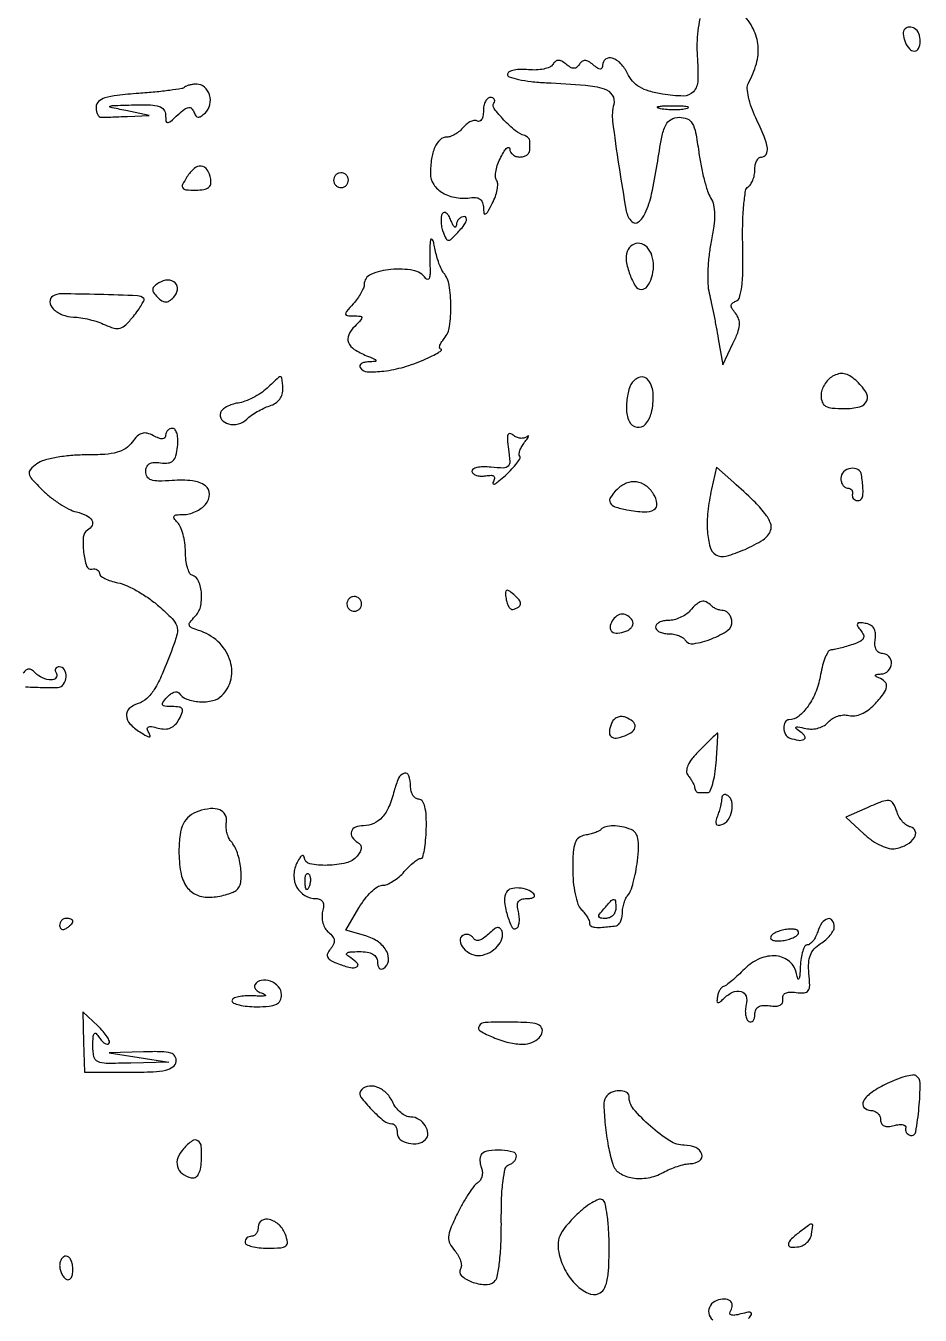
# Model space of a CAD drawing. Extents: x 0 to 5034, y 0 to 2560.
# Drawn here: x 3751.9 to 3887, y 1158.1 to 1352.8 of the extents above; entities that cross this region are included whole.
import ezdxf

# ---------------------------------------------------------------- set-up
doc = ezdxf.new("R2010")
doc.units = 0

msp = doc.modelspace()

# ---------------------------------------------------------------- linework, layer by layer
for points in [[(3853.68926, 1353.896287, 0.021667), (3853.39731, 1352.062872, 0.021219), (3853.254462, 1350.086523, 0.027172), (3853.299345, 1348.263003, -0.026199), (3853.398224, 1344.540173, -0.179762), (3852.727387, 1342.868167, -0.214726), (3851.20655, 1342.20628, -0.038727), (3848.057123, 1342.490349, -0.02836), (3846.024351, 1342.953618, -0.062834), (3844.566446, 1343.580832, -0.079116), (3843.524508, 1344.44023, -0.074055), (3842.772869, 1345.599152, 0.081992), (3841.77676, 1347.08319, 0.122947), (3840.470556, 1347.922946, 0.240269), (3839.464567, 1347.77615, 0.243206), (3839, 1346.877555, -0.097798), (3838.913039, 1346.437216, -0.313517), (3838.674921, 1346.283505, -0.141986), (3838.262907, 1346.418438, -0.023542), (3837.589028, 1346.926114, 0.040308), (3836.893837, 1347.414226, 0.124697), (3836.347273, 1347.573447, 0.170936), (3835.895552, 1347.432105, 0.09412), (3835.5, 1347, -0.084648), (3835.108716, 1346.556088, -0.171511), (3834.675222, 1346.402883, -0.131763), (3834.158243, 1346.541528, -0.042198), (3833.5, 1347, 0.042777), (3832.840703, 1347.458074, 0.133251), (3832.322229, 1347.594212, 0.171265), (3831.88596, 1347.436246, 0.082835), (3831.48986, 1346.983594, -0.153808), (3831.018595, 1346.576888, -0.048462), (3830.121779, 1346.289689, -0.043186), (3828.998828, 1346.146582, -0.036253), (3827.798963, 1346.185036, 0.031697), (3826.637996, 1346.232822, 0.047998), (3825.634791, 1346.113729, 0.060449), (3824.913179, 1345.862656, 0.246878), (3824.64813, 1345.5, 0.365841), (3824.899441, 1345.094096, 0.025067), (3826.306013, 1344.71258, 0.026429), (3828.210189, 1344.401578, 0.015759), (3830.5, 1344.223677, -0.008347), (3836.405246, 1343.852847, -0.058331), (3839.234129, 1343.291358, -0.172453), (3840.463842, 1342.348709, -0.210794), (3840.692224, 1340.931065, 0.094985), (3840.524387, 1338.406194, 0.007427), (3841.456499, 1331.688814, 0.005494), (3842.588268, 1324.838022, 0.153869), (3843.413442, 1323.253224, 0.382106), (3844.432835, 1323.196666, 0.119904), (3845.450214, 1324.514111, 0.049932), (3846.413998, 1327.430909, 0.016447), (3847.252322, 1331.874715, -0.007666), (3847.958113, 1336.013706, -0.063366), (3848.540532, 1337.826961, -0.159591), (3849.344491, 1338.683286, -0.125761), (3850.583769, 1339, -0.098924), (3851.785853, 1338.75982, -0.167), (3852.546831, 1338.085145, -0.082064), (3853.05399, 1336.69893, -0.012574), (3853.528896, 1333.789904, 0.014323), (3853.882957, 1331.6678, 0.014948), (3854.353806, 1329.599742, 0.014772), (3854.865711, 1327.841387, 0.061429), (3855.330851, 1326.841831, -0.08803), (3855.763573, 1325.766681, -0.04859), (3855.919432, 1324.354567, -0.036686), (3855.80969, 1322.543233, -0.017052), (3855.415785, 1320.21998, 0.022022), (3855.083734, 1318.136117, 0.018689), (3854.913142, 1315.913565, 0.019099), (3854.911026, 1313.875737, 0.049141), (3855.10955, 1312.418052, -0.006136), (3855.423762, 1311.021386, -0.002846), (3855.799234, 1309.200248, -0.002818), (3856.172002, 1307.282633, -0.003922), (3856.482556, 1305.561514), (3857.161347, 1301.623028), (3858.70467, 1304.809643, 0.022206), (3859.412395, 1306.45317, 0.070153), (3859.675926, 1307.619958, 0.103292), (3859.560386, 1308.548485, 0.091018), (3859.082259, 1309.400883, -0.030464), (3858.556952, 1310.118617, -0.152423), (3858.426357, 1310.593472, -0.231812), (3858.612146, 1310.942034, -0.076086), (3859.144194, 1311.214731, 0.249446), (3859.705431, 1311.805071, 0.03761), (3860.034173, 1313.460505, 0.027252), (3860.202565, 1315.994414, 0.008848), (3860.18068, 1319.749714, -0.011251), (3860.177395, 1322.963002, -0.017832), (3860.334584, 1325.71096, -0.013641), (3860.598022, 1327.894238, -0.220959), (3860.994748, 1328.496754, 0.110983), (3861.380301, 1328.874095, 0.050348), (3861.704707, 1329.505697, 0.046422), (3861.925529, 1330.270464, 0.047115), (3862, 1331.059017, -0.049547), (3862.073784, 1331.801778, -0.069539), (3862.29375, 1332.429836, -0.089706), (3862.618213, 1332.852535, -0.186414), (3863, 1333, 0.262722), (3863.712743, 1333.402272, 0.173216), (3863.904523, 1334.347838, 0.063075), (3863.424271, 1336.090536, 0.013798), (3862.146116, 1338.933709, -0.027236), (3861.49081, 1340.502798, -0.032522), (3861.053926, 1342.04451, -0.034358), (3860.865172, 1343.360808, -0.143508), (3861.031349, 1344.135403, 0.055127), (3862.234952, 1347.094935, 0.090753), (3862.490767, 1349.776634, 0.094907), (3861.780976, 1352.290838, 0.065298), (3860.117247, 1354.75, 0.021844)], [(3751.851737, 1252.972231, 0.003786), (3753.34014, 1252.91579, 0.004055), (3754.79551, 1252.883445, 0.003848), (3756.046246, 1252.875422, 0.019022), (3756.75, 1252.903108, 0.225765), (3757.592591, 1253.38716, 0.136762), (3757.976475, 1254.495492, 0.152208), (3757.714648, 1255.563073, 0.262864), (3756.940983, 1256, 0.108972), (3756.586039, 1255.921712, 0.182303), (3756.3746, 1255.70625, 0.161196), (3756.343488, 1255.3821, 0.082592), (3756.5, 1255, -0.327977), (3756.446935, 1254.340338, -0.224673), (3755.731266, 1254.025301, -0.097793), (3754.432705, 1254.31882, -0.092294), (3753.312868, 1255.087132, 0.050938), (3752.766682, 1255.532083, 0.15572), (3752.311994, 1255.659325, 0.177237), (3751.905496, 1255.493692, 0.069981), (3751.5137, 1255.022168, -0.154061)], [(3861.065827, 1157.579316, 0.039492), (3861.49413, 1158.187216, 0.415282), (3861.42543, 1158.453617, 0.18479), (3861.015551, 1158.522176, 0.014014), (3859.900779, 1158.263802, -0.024167), (3858.956225, 1158.064991, -0.120204), (3858.419719, 1158.108074, -0.324529), (3858.240735, 1158.356783, -0.138312), (3858.35994, 1158.773378, 0.142449), (3858.593234, 1159.614433, 0.238827), (3858.261253, 1160.250114, 0.166416), (3857.406055, 1160.506089, 0.076507), (3856.25, 1160.281721, 0.162583), (3855.283242, 1159.520891, 0.189145), (3855.04327, 1158.38286, 0.19056), (3855.641123, 1157.391472, 0.16434)]]:
    msp.add_lwpolyline(points, format="xyb")
for points in [[(3884.708381, 1352.375048, 0.218914), (3884.41633, 1351.585694, 0.079214), (3884.701133, 1350.394883, 0.079209), (3885.34213, 1349.351599, 0.218838), (3886.106989, 1349, 0.288442), (3886.733635, 1349.394307, 0.10994), (3886.977688, 1350.443632, 0.091719), (3886.766543, 1351.649023, 0.166742), (3886.13948, 1352.413797, 0.073142), (3885.767811, 1352.574254, 0.072274), (3885.36413, 1352.621794, 0.077846), (3884.991182, 1352.552986, 0.112362)], [(3775.860768, 1343.527434, -0.159483), (3775.459388, 1343.324003, -0.005105), (3773.634063, 1343.061962, -0.009395), (3771.447665, 1342.812544, -0.006331), (3768.944101, 1342.60645, 0.010382), (3765.684197, 1342.311486, 0.048491), (3763.841268, 1341.922711, 0.104561), (3762.856655, 1341.367843, 0.215562), (3762.5, 1340.579016, 0.045536), (3762.555159, 1339.974618, 0.065446), (3762.720313, 1339.463836, 0.085455), (3762.963447, 1339.118857, 0.199165), (3763.25, 1339, 0.007353), (3763.71121, 1339.006783, 0.000872), (3764.734375, 1339.03867, 0.001042), (3765.950646, 1339.081235, 0.000854), (3767.25, 1339.131641), (3770.5, 1339.263282), (3767, 1340, -0.002196), (3764.632283, 1340.509251, -0.654524), (3764.603269, 1340.655801, -0.144942), (3764.951291, 1340.770851, -0.000922), (3768.25, 1340.868359, -0.013506), (3770.719379, 1340.870081, -0.071127), (3772.052357, 1340.643561, -0.158799), (3772.737915, 1340.148618, -0.158948), (3773, 1339.345012, 0.030041), (3773.055521, 1338.421778, 0.388695), (3773.295685, 1338.215676, 0.169229), (3773.725839, 1338.381284, 0.008194), (3774.89629, 1339.406143, -0.021607), (3775.874449, 1340.217337, -0.120644), (3776.494735, 1340.486213, -0.245348), (3776.934268, 1340.344305, -0.107217), (3777.27129, 1339.811131, 0.060354), (3777.569396, 1339.225191, 0.230407), (3777.913954, 1339.024838, 0.17494), (3778.356188, 1339.148467, 0.033939), (3779.007783, 1339.682783, 0.150874), (3779.696744, 1340.895537, 0.128625), (3779.639616, 1342.370855, 0.138772), (3778.882666, 1343.550939, 0.183179), (3777.698051, 1344, 0.031239), (3777.140939, 1343.965159, 0.03172), (3776.595403, 1343.861184, 0.033436), (3776.135272, 1343.709416, 0.100322)], [(3821, 1339.940983, -0.041934), (3820.936896, 1339.189877, -0.091009), (3820.739534, 1338.647779, -0.168604), (3820.448332, 1338.399472, -0.235612), (3820.113307, 1338.429973, 0.165938), (3819.682148, 1338.528516, 0.078442), (3819.124078, 1338.379611, 0.064546), (3818.529284, 1338.018024, 0.050777), (3817.990862, 1337.48899, -0.045052), (3817.424131, 1336.919269, -0.040502), (3816.744884, 1336.437391, -0.04281), (3816.060162, 1336.106212, -0.091487), (3815.484544, 1336, 0.191226), (3814.481126, 1335.601675, 0.098239), (3813.683652, 1334.482648, 0.068651), (3813.16763, 1332.729331, 0.037303), (3813, 1330.4856, 0.148231), (3813.494909, 1328.852898, 0.114964), (3814.856674, 1327.576028, 0.095323), (3816.887093, 1326.870923, 0.072272), (3819.25, 1326.871215, -0.082225), (3819.98873, 1326.856687, -0.135731), (3820.546129, 1326.584982, -0.133115), (3820.891667, 1326.060731, -0.077642), (3821.014742, 1325.312858, 0.036782), (3821.080538, 1324.508947, 0.511213), (3821.301343, 1324.396662, 0.14447), (3821.650782, 1324.729896, 0.008911), (3822.351841, 1326, 0.034814), (3822.808235, 1327.030466, 0.041078), (3823.08771, 1328.059375, 0.04557), (3823.169422, 1328.944685, 0.149641), (3823, 1329.5, -0.149641), (3822.830578, 1330.055315, -0.04557), (3822.91229, 1330.940625, -0.041078), (3823.191765, 1331.969534, -0.034814), (3823.648159, 1333, -0.019278), (3824.159431, 1333.882519, -0.063941), (3824.586404, 1334.398438, -0.280644), (3824.841521, 1334.451357, -0.313814), (3824.985258, 1334.25, 0.118774), (3825.10611, 1333.773193, 0.099373), (3825.436295, 1333.367188, 0.09116), (3825.925974, 1333.094491, 0.081756), (3826.5, 1333, 0.064853), (3827.073457, 1333.074694, 0.082425), (3827.559375, 1333.29375, 0.098894), (3827.884432, 1333.618646, 0.148195), (3828, 1334), (3828, 1334.853125), (3828, 1335.5, 0.131372), (3827.944424, 1335.70787, 0.070253), (3827.779687, 1335.918921, 0.062178), (3827.536801, 1336.101106, 0.057349), (3827.25, 1336.223986, -0.098538), (3825.831661, 1336.974433, -0.032623), (3824.097704, 1338.584355, -0.026831), (3822.633675, 1340.309859, -0.310303), (3822.593125, 1341.150679, 0.102458), (3822.71106, 1341.474396, 0.178496), (3822.652756, 1341.750512, 0.166476), (3822.423617, 1341.935617, 0.087615), (3822.059017, 1342, 0.186677), (3821.654693, 1341.843594, 0.089624), (3821.311086, 1341.395164, 0.069454), (3821.078133, 1340.728916, 0.04946)], [(3851.761659, 1340.31292, -0.041951), (3850.934218, 1340.169017, -0.020826), (3849.869594, 1340.119272, -0.020511), (3848.754739, 1340.159391, -0.028254), (3847.761659, 1340.292739, -0.082665), (3847.319562, 1340.45659, -0.67161), (3847.339362, 1340.605813, -0.053901), (3848.071102, 1340.715166, -0.008901), (3849.5, 1340.747817, -0.009782), (3850.938425, 1340.726931, -0.038992), (3851.814362, 1340.62839, -0.417468), (3851.916221, 1340.476221, -0.285845)], [(3776.233702, 1330.002608, 0.022716), (3775.57083, 1328.825362, 0.269784), (3775.600829, 1328.322813, 0.232592), (3776.065204, 1328.052538, 0.017511), (3777.56485, 1328, 0.035748), (3778.767788, 1328.086114, 0.123867), (3779.484251, 1328.380123, 0.184031), (3779.817419, 1328.898859, 0.099955), (3779.823324, 1329.667134, 0.091177), (3779.277811, 1331.059473, 0.234762), (3778.384006, 1331.612844, 0.206107), (3777.305627, 1331.26344, 0.073304)], [(3798.552786, 1330.08541, 0.099038), (3798.401684, 1329.679226, 0.097945), (3798.417584, 1329.244476, 0.097945), (3798.597789, 1328.848514, 0.099038), (3798.91459, 1328.552786, 0.099038), (3799.320774, 1328.401684, 0.097945), (3799.755524, 1328.417584, 0.097945), (3800.151486, 1328.597789, 0.099038), (3800.447214, 1328.91459, 0.099038), (3800.598316, 1329.320774, 0.097945), (3800.582416, 1329.755524, 0.097945), (3800.402211, 1330.151486, 0.099038), (3800.08541, 1330.447214, 0.099038), (3799.679226, 1330.598316, 0.097945), (3799.244476, 1330.582416, 0.097945), (3798.848514, 1330.402211, 0.099038)], [(3814.797634, 1324.433624, 0.102569), (3814.63353, 1323.947958, 0.040694), (3814.605175, 1323.241025, 0.038095), (3814.698676, 1322.448306, 0.038914), (3814.911103, 1321.68476, 0.030082), (3815.360348, 1320.649103, 0.3093), (3815.748429, 1320.43637, 0.175507), (3816.255821, 1320.678954, 0.010446), (3817.440958, 1321.93476, 0.028567), (3818.086448, 1322.735523, 0.072239), (3818.429119, 1323.39842, 0.174776), (3818.42364, 1323.813917, 0.312504), (3818.154988, 1324, 0.105732), (3817.70883, 1323.904587, 0.09378), (3817.318631, 1323.632812, 0.090457), (3817.044174, 1323.22729, 0.089839), (3816.929715, 1322.75, -0.134071), (3816.833034, 1322.460894, -0.444175), (3816.657645, 1322.435189, -0.105524), (3816.400156, 1322.760162, -0.021638), (3816.102217, 1323.433624, 0.039648), (3815.772946, 1324.110938, 0.09656), (3815.406646, 1324.524993, 0.198883), (3815.070709, 1324.614847, 0.231306)], [(3813.030219, 1320.5, 0.044565), (3812.94518, 1319.931564, 0.009052), (3812.903039, 1318.9125, 0.009477), (3812.897951, 1317.721878, 0.008755), (3812.937297, 1316.5, -0.020034), (3812.948221, 1315.36639, -0.076164), (3812.820124, 1314.672143, -0.313632), (3812.582217, 1314.499237, -0.25171), (3812.293259, 1314.64694, 0.199369), (3810.386575, 1315.87481, 0.068497), (3807.040496, 1316.014673, 0.074228), (3804.003613, 1315.261217, 0.303708), (3803, 1313.761353, -0.099289), (3802.8903, 1313.214368, -0.029491), (3802.513847, 1312.444551, -0.028317), (3801.978418, 1311.60995, -0.027142), (3801.345012, 1310.828741, 0.008102), (3800.33816, 1309.679284, 0.187708), (3800.198807, 1309.275161, 0.375738), (3800.414585, 1309.047165, 0.023526), (3801.416441, 1309, -0.020501), (3802.408386, 1308.95931, -0.364128), (3802.619797, 1308.75, -0.213058), (3802.497574, 1308.390661, -0.009425), (3801.562237, 1307.41938, 0.087288), (3800.658916, 1306.130399, 0.208302), (3800.628695, 1304.98593, 0.156215), (3801.490237, 1303.951065, 0.045811), (3803.352327, 1302.993309, -0.005618), (3804.562235, 1302.489259, -0.206768), (3804.763465, 1302.276278, -0.494322), (3804.664306, 1302.121216, -0.01216), (3803.690983, 1302.063386, 0.04479), (3803.032987, 1301.98101, 0.094151), (3802.560654, 1301.780301, 0.165992), (3802.347264, 1301.500909, 0.222791), (3802.383375, 1301.188702, 0.249691), (3803.458412, 1300.561925, 0.040238), (3805.964229, 1300.66713, 0.038921), (3808.987293, 1301.280546, 0.034746), (3812, 1302.371607, 0.009501), (3813.28536, 1302.970345, 0.022264), (3814.215594, 1303.47787, 0.047666), (3814.677664, 1303.821348, 0.670377), (3814.627555, 1303.960858, -0.304742), (3814.41609, 1304.117136, -0.1556), (3814.40435, 1304.461988, -0.072847), (3814.640209, 1304.989955, -0.0318), (3815.092842, 1305.611868, 0.138205), (3815.891814, 1307.410378, 0.038147), (3816.101324, 1310.526765, 0.038366), (3815.832516, 1313.651165, 0.130445), (3815.002564, 1315.5, -0.062785), (3814.659248, 1316.05254, -0.020586), (3814.294828, 1316.940625, -0.020143), (3813.967571, 1317.969532, -0.021463), (3813.732, 1319, 0.014987), (3813.538695, 1319.899004, 0.048997), (3813.336252, 1320.471875, 0.253891), (3813.16967, 1320.594849, 0.385526)], [(3842.73839, 1318.75, 0.131423), (3842.588532, 1317.288919, 0.048653), (3843.117417, 1315.271337, 0.047819), (3843.970505, 1313.501538, 0.262295), (3844.860787, 1313, 0.237589), (3845.754675, 1313.450166, 0.084447), (3846.420554, 1314.763488, 0.071082), (3846.696901, 1316.488758, 0.081236), (3846.455287, 1318.140877, 0.115684), (3845.729221, 1319.358546, 0.161467), (3844.614343, 1319.94266, 0.189169), (3843.500852, 1319.703599, 0.156723)], [(3772, 1314, 0.044456), (3771.302215, 1313.477831, 0.184043), (3771.065372, 1313.01786, 0.182588), (3771.193742, 1312.5145, 0.043652), (3771.758359, 1311.841641, 0.047626), (3772.432016, 1311.285401, 0.14551), (3772.991325, 1311.108675, 0.150044), (3773.545495, 1311.268517, 0.051726), (3774.2, 1311.8, 0.155629), (3774.789428, 1312.941597, 0.242925), (3774.460382, 1313.973143, 0.20787), (3773.353044, 1314.409654, 0.130525)], [(3755.966051, 1311.979018, 0.283305), (3755.539475, 1311.128914, 0.175567), (3756.025131, 1310.082841, 0.103397), (3757.392225, 1309.182294, 0.087644), (3759.089977, 1308.835338, -0.034283), (3760.183343, 1308.730842, -0.019527), (3761.484545, 1308.463185, -0.019431), (3762.779451, 1308.089741, -0.030281), (3763.857411, 1307.658969, 0.043037), (3765.197124, 1307.16279, 0.139516), (3766.135989, 1307.170833, 0.122175), (3767.003257, 1307.677762, 0.029518), (3768.132415, 1308.915198, 0.014623), (3768.843079, 1309.847293, 0.023401), (3769.38758, 1310.686823, 0.019755), (3769.754107, 1311.375517, 0.318942), (3769.712528, 1311.620805, 0.188762), (3768.753167, 1312.040359, 0.003269), (3762.953, 1312.22946, 0.004003), (3757.235144, 1312.332664, 0.141844)], [(3788.324093, 1298.087311, -0.039839), (3787.369211, 1297.330198, -0.0286), (3786.196399, 1296.63739, -0.029067), (3784.995871, 1296.103756, -0.053797), (3783.963859, 1295.837311, 0.042063), (3783.053706, 1295.624928, 0.046791), (3782.225535, 1295.26809, 0.052326), (3781.591379, 1294.829657, 0.13674), (3781.286064, 1294.373207, 0.252084), (3781.46923, 1293.344034, 0.167431), (3782.502232, 1292.683362, 0.122219), (3784.00558, 1292.6924, 0.134847), (3785.267701, 1293.410558, -0.042649), (3785.928758, 1293.967531, -0.022586), (3786.831842, 1294.546052, -0.02231), (3787.815563, 1295.058145, -0.032016), (3788.730984, 1295.414618, 0.068583), (3789.5999, 1295.828241, 0.085718), (3790.251152, 1296.43769, 0.091231), (3790.632698, 1297.197129, 0.089941), (3790.72154, 1298.046549, 0.00636), (3790.581539, 1299.635092, 0.380167), (3790.385577, 1299.815315, 0.191901), (3790.062475, 1299.692889, 0.00216)], [(3843.359017, 1298.771885, 0.06427), (3843.066933, 1298.126877, 0.024237), (3842.822961, 1297.164919, 0.023532), (3842.655816, 1296.080014, 0.026458), (3842.6, 1295.025951, 0.108265), (3843.025695, 1293.083009, 0.246743), (3844.181519, 1292.194099, 0.264473), (3845.497811, 1292.667634, 0.116131), (3846.378144, 1294.370508, 0.072348), (3846.662135, 1297.159967, 0.140475), (3845.958924, 1299.267074, 0.313381), (3844.692782, 1299.746817, 0.195441)], [(3873.749373, 1299.879618, 0.074944), (3873.08021, 1299.360478, 0.055813), (3872.513878, 1298.615297, 0.056138), (3872.129606, 1297.768932, 0.078671), (3872, 1296.95031, 0.093108), (3872.181844, 1295.982256, 0.174503), (3872.698647, 1295.389308, 0.104777), (3873.693303, 1295.082075, 0.022703), (3875.5, 1295, 0.057721), (3877.857485, 1295.27306, 0.242517), (3878.908312, 1296.169851, 0.250416), (3878.769742, 1297.520147, 0.060631), (3877.249373, 1299.274321, 0.046794), (3876.336291, 1299.957057, 0.0946), (3875.499033, 1300.272096, 0.104459), (3874.660729, 1300.241136, 0.066379)], [(3767.956849, 1289.940131, -0.0885), (3766.975946, 1288.98949, -0.080755), (3765.696063, 1288.399357, -0.052323), (3763.846449, 1288.088857, -0.015444), (3760.97037, 1288, 0.021493), (3758.697787, 1287.902268, 0.022898), (3756.490014, 1287.609711, 0.023251), (3754.625956, 1287.184983, 0.090458), (3753.565229, 1286.671355, 0.044682), (3752.580682, 1285.80666, 0.247185), (3752.394682, 1285.150346, 0.134033), (3752.798802, 1284.364486, 0.010987), (3754.409349, 1282.68156, 0.029892), (3755.608991, 1281.617381, 0.024171), (3757.012807, 1280.620405, 0.024801), (3758.402037, 1279.825705, 0.056087), (3759.53525, 1279.401797, -0.048407), (3761.053211, 1278.860321, -0.147702), (3761.857758, 1278.136447, -0.259844), (3761.885981, 1277.361493, -0.137145), (3761.213778, 1276.632122, 0.23938), (3760.572471, 1275.57977, 0.047365), (3760.611795, 1273.303191, 0.051223), (3761.067339, 1271.209988, 0.385796), (3761.874939, 1270.75, -0.074863), (3762.304861, 1270.779802, -0.107116), (3762.669513, 1270.669531, -0.128684), (3762.911289, 1270.438334, -0.138831), (3763, 1270.125, 0.230605), (3763.182308, 1269.750739, 0.047406), (3763.818706, 1269.34329, 0.040958), (3764.719636, 1268.969928, 0.02841), (3765.787085, 1268.692583, -0.056602), (3767.093133, 1268.27353, -0.023441), (3768.748878, 1267.431561, -0.022831), (3770.456733, 1266.353757, -0.02729), (3771.956004, 1265.182497, -0.015601), (3773.998141, 1263.284047, -0.117542), (3774.689883, 1262.172404, -0.144337), (3774.733053, 1260.971435, -0.027529), (3774.067999, 1258.864914, -0.009646), (3772.481235, 1254.893836, -0.039132), (3771.284909, 1252.582722, -0.067775), (3770.147334, 1251.207843, -0.10966), (3768.839888, 1250.449183, 0.10712), (3767.516543, 1249.690153, 0.228443), (3767.081672, 1248.624447, 0.174917), (3767.615935, 1247.388712, 0.064626), (3769.104643, 1246.166722, 0.009589), (3770.128895, 1245.55405, 0.115048), (3770.566994, 1245.422933, 0.53436), (3770.686656, 1245.580016, 0.055822), (3770.448271, 1246.083699, -0.08055), (3770.228232, 1246.614738, -0.354387), (3770.365197, 1246.898939, -0.153846), (3770.851267, 1246.965086, -0.021437), (3771.856716, 1246.747721, 0.060849), (3772.893937, 1246.607652, 0.103075), (3773.750818, 1246.774886, 0.105266), (3774.457517, 1247.266634, 0.065522), (3775.048272, 1248.090197, 0.029305), (3775.525282, 1249.122642, 0.22307), (3775.491544, 1249.643027, 0.23802), (3775.074041, 1249.928506, 0.033115), (3773.995757, 1250, -0.020101), (3772.89669, 1250.044203, -0.248961), (3772.55563, 1250.262039, -0.297648), (3772.579485, 1250.633129, -0.026339), (3773.210573, 1251.389335, -0.043983), (3773.740913, 1251.868518, -0.073226), (3774.268106, 1252.156982, -0.107515), (3774.708224, 1252.219126, -0.22741), (3775, 1252.05162, 0.155847), (3776.193151, 1251.127214, 0.072629), (3778.130034, 1250.724597, 0.07179), (3780.130655, 1250.891812, 0.140585), (3781.517591, 1251.660448, 0.147189), (3782.888408, 1254.21128, 0.137072), (3782.675883, 1257.174105, 0.12332), (3780.898488, 1259.831823, 0.107564), (3777.991013, 1261.502852, -0.025087), (3776.908851, 1261.907088, -0.229564), (3776.589779, 1262.276934, -0.238853), (3776.689037, 1262.746317, -0.027027), (3777.437253, 1263.58011, 0.137247), (3778.256553, 1265.035897, 0.077175), (3778.431616, 1267.071855, 0.082881), (3777.991366, 1268.921639, 0.21576), (3777.009908, 1269.830031, -0.200784), (3776.620055, 1270.170615, -0.044914), (3776.29666, 1271.012676, -0.039851), (3776.073953, 1272.127029, -0.029407), (3776, 1273.383333, 0.033503), (3775.911489, 1274.702806, 0.032845), (3775.6475, 1276.007604, 0.034664), (3775.261676, 1277.117357, 0.095666), (3774.8, 1277.8, -0.039607), (3774.282075, 1278.407191, -0.325427), (3774.282824, 1278.75, -0.216617), (3774.648155, 1278.955663, -0.021525), (3775.677555, 1279, 0.063482), (3776.566903, 1279.113372, 0.044286), (3777.520847, 1279.453075, 0.044529), (3778.392773, 1279.951861, 0.067466), (3779.035174, 1280.542382, 0.164251), (3779.62933, 1282.087395, 0.253657), (3779.014815, 1283.342504, 0.129174), (3777.052831, 1284.084886, 0.04425), (3773.988491, 1284.13504, -0.016841), (3771.947126, 1284.056617, -0.083038), (3770.814334, 1284.240562, -0.172803), (3770.223896, 1284.707283, -0.140838), (3770, 1285.486389, -0.100407), (3770.143426, 1286.193412, -0.160819), (3770.545417, 1286.652492, -0.121955), (3771.237202, 1286.858917, -0.046392), (3772.25, 1286.812858, 0.057535), (3773.402037, 1286.786104, 0.168529), (3774.115255, 1287.10945, 0.139772), (3774.554945, 1287.85392, 0.03531), (3774.816422, 1289.25, 0.036601), (3774.860052, 1290.303493, 0.058686), (3774.726634, 1291.192188, 0.081602), (3774.450684, 1291.795321, 0.249719), (3774.066422, 1292, 0.096042), (3773.659387, 1291.921087, 0.09719), (3773.313262, 1291.695915, 0.098618), (3773.081528, 1291.359837, 0.102118), (3773, 1290.964816, -0.171425), (3772.868314, 1290.592012, -0.218076), (3772.545428, 1290.431125, -0.103112), (3771.988871, 1290.528185, -0.028318), (3771.177608, 1290.904947, 0.06122), (3770.221592, 1291.27477, 0.135285), (3769.445775, 1291.257609, 0.120721), (3768.731166, 1290.837625, 0.043693)], [(3824.80326, 1288.887118, -0.020186), (3825.001027, 1287.017051, -0.211636), (3824.741562, 1286.310896, -0.209717), (3824.042599, 1286.025122, -0.019799), (3822.151338, 1286.148074, 0.028778), (3820.978009, 1286.203227, 0.05255), (3820.026921, 1286.092817, 0.080831), (3819.421231, 1285.849572, 0.324639), (3819.274829, 1285.503096, 0.176609), (3819.500975, 1285.156138, 0.08494), (3819.980029, 1284.910333, 0.067742), (3820.631274, 1284.798995, 0.05051), (3821.359311, 1284.847763, -0.035032), (3822.190094, 1284.929259, -0.197194), (3822.598724, 1284.774682, -0.279608), (3822.697297, 1284.424606, -0.063545), (3822.44806, 1283.831377, 0.344947), (3822.476718, 1283.627533, 0.334266), (3822.684436, 1283.602146, 0.042307), (3823.357122, 1284.070428, 0.011532), (3824.334807, 1284.92061, 0.018038), (3825.31835, 1285.883697, 0.029702), (3826.068362, 1286.773334, 0.030299), (3826.547993, 1287.504638, 0.338424), (3826.504733, 1287.8286, -0.22689), (3826.400056, 1288.125299, -0.056736), (3826.515475, 1288.640466, -0.046644), (3826.798568, 1289.2627, -0.032274), (3827.225708, 1289.907991, 0.010022), (3827.645759, 1290.485069, 0.058995), (3827.822072, 1290.814583, 0.639899), (3827.763778, 1290.875301, 0.092803), (3827.559042, 1290.758676, -0.121348), (3827.1367, 1290.548714, -0.082698), (3826.598762, 1290.519195, -0.074924), (3826.029726, 1290.67043, -0.070966), (3825.518761, 1290.98443, 0.125299), (3825.018109, 1291.222225, 0.375305), (3824.715664, 1291.047467, 0.104635), (3824.631356, 1290.349804, 0.01437)], [(3855.45776, 1282.832622, 0.028575), (3854.908545, 1279.443091, 0.042035), (3854.8498, 1276.428164, 0.049707), (3855.235262, 1274.097015, 0.19077), (3856.097101, 1272.939988, 0.209253), (3857.64609, 1272.72009, 0.035577), (3860.520729, 1273.745561, 0.036895), (3863.251193, 1275.193336, 0.162173), (3864.393576, 1276.58326, 0.19373), (3864.375337, 1277.70126, 0.064065), (3863.533906, 1279.147323, 0.037341), (3861.812164, 1281.072826, 0.010284), (3858.825831, 1283.832622), (3856.195204, 1286.165243)], [(3875, 1284.5, 0.064853), (3875.074694, 1283.926543, 0.082425), (3875.29375, 1283.440625, 0.098894), (3875.618646, 1283.115568, 0.148195), (3876, 1283, -0.094222), (3876.362409, 1282.931095, -0.125726), (3876.632812, 1282.735625, -0.132333), (3876.76759, 1282.442986, -0.110297), (3876.75, 1282.1, 0.11039), (3876.732072, 1281.749164, 0.119228), (3876.867188, 1281.435, 0.113761), (3877.137515, 1281.206961, 0.093907), (3877.5, 1281.1, 0.218836), (3878.016066, 1281.277464, 0.163894), (3878.299322, 1281.816529, 0.060472), (3878.341314, 1282.917937, 0.010417), (3878.125, 1285, 0.243292), (3877.584139, 1285.787756, 0.164068), (3876.486866, 1285.972253, 0.147497), (3875.418276, 1285.454037, 0.209584)], [(3841.2, 1282.8, 0.048661), (3840.212747, 1281.599308, 0.266166), (3840.155688, 1280.792884, 0.205311), (3840.850023, 1280.188594, 0.030583), (3842.686619, 1279.719574, 0.031835), (3845.311997, 1279.389057, 0.149484), (3846.77428, 1279.739448, 0.299989), (3847.22359, 1280.655639, 0.108245), (3846.71239, 1282.088929, 0.094808), (3845.547163, 1283.346508, 0.127219), (3844.110869, 1283.922458, 0.12944), (3842.594231, 1283.725469, 0.100028)], [(3800.552786, 1266.08541, 0.099038), (3800.401684, 1265.679226, 0.097945), (3800.417584, 1265.244476, 0.097945), (3800.597789, 1264.848514, 0.099038), (3800.91459, 1264.552786, 0.099038), (3801.320774, 1264.401684, 0.097945), (3801.755524, 1264.417584, 0.097945), (3802.151486, 1264.597789, 0.099038), (3802.447214, 1264.91459, 0.099038), (3802.598316, 1265.320774, 0.097945), (3802.582416, 1265.755524, 0.097945), (3802.402211, 1266.151486, 0.099038), (3802.08541, 1266.447214, 0.099038), (3801.679226, 1266.598316, 0.097945), (3801.244476, 1266.582416, 0.097945), (3800.848514, 1266.402211, 0.099038)], [(3824.425622, 1266.305807, 0.03958), (3824.581016, 1265.626388, 0.061372), (3824.829593, 1265.079414, 0.083825), (3825.12673, 1264.738163, 0.231308), (3825.428663, 1264.666667, 0.070797), (3826.299195, 1264.997787, 0.252118), (3826.611354, 1265.482629, 0.196363), (3826.410124, 1266.111476, 0.045175), (3825.604459, 1266.913307, 0.020399), (3824.832133, 1267.50279, 0.278638), (3824.493884, 1267.525707, 0.296217), (3824.330625, 1267.2399, 0.022192)], [(3852.210573, 1264.461963, -0.063778), (3851.573198, 1263.902218, -0.042661), (3850.723997, 1263.429452, -0.042626), (3849.80574, 1263.107194, -0.063163), (3848.960573, 1263, 0.049032), (3848.210292, 1262.926247, 0.069031), (3847.575918, 1262.70625, 0.089211), (3847.148804, 1262.381818, 0.187977), (3847, 1262, 0.186414), (3847.147465, 1261.618213, 0.089706), (3847.570164, 1261.29375, 0.069539), (3848.198222, 1261.073784, 0.049547), (3848.940983, 1261, -0.042675), (3849.725017, 1260.932961, -0.044277), (3850.476302, 1260.733834, -0.048421), (3851.089739, 1260.441769, -0.11959), (3851.441965, 1260.093902, 0.301523), (3852.749536, 1259.491824, 0.055079), (3855.454179, 1260.223611, 0.054682), (3857.949556, 1261.533986, 0.288564), (3858.546437, 1262.884563, 0.061965), (3858.375835, 1263.502195, 0.072002), (3858.064283, 1264.025465, 0.083518), (3857.665121, 1264.37794, 0.140084), (3857.238004, 1264.5, -0.058752), (3856.772905, 1264.55484, -0.038992), (3856.26106, 1264.720313, -0.039042), (3855.78216, 1264.962775, -0.059742), (3855.416667, 1265.25, 0.078211), (3854.660627, 1265.800422, 0.180473), (3853.972972, 1265.88061, 0.123516), (3853.221497, 1265.482863, 0.028866)], [(3840.458881, 1262.933469, 0.113371), (3840.136385, 1261.985128, 0.261672), (3840.426445, 1261.317483, 0.188422), (3841.275512, 1261.076451, 0.067736), (3842.520254, 1261.369399, 0.067341), (3843.088046, 1261.680239, 0.097937), (3843.472022, 1262.100609, 0.123144), (3843.614372, 1262.560991, 0.153283), (3843.504365, 1262.992937, 0.104938), (3842.817295, 1263.71195, 0.155876), (3841.98905, 1263.958873, 0.152164), (3841.156314, 1263.681493, 0.098738)], [(3877.996842, 1261.503805, -0.07321), (3878.418517, 1260.810703, -0.232375), (3878.388856, 1260.283854, -0.153778), (3877.911199, 1259.836414, -0.029771), (3876.80265, 1259.383255, -0.009933), (3875.848973, 1259.079167, -0.010049), (3874.887636, 1258.81445, -0.00989), (3874.042371, 1258.617583, -0.039792), (3873.516963, 1258.549157, 0.244622), (3873.099376, 1258.304607, 0.039571), (3872.648543, 1257.44304, 0.03601), (3872.239742, 1256.253438, 0.024474), (3871.941072, 1254.85268, -0.052903), (3871.246998, 1252.313665, -0.059227), (3870.052544, 1250.078969, -0.069115), (3868.604113, 1248.515415, -0.173096), (3867.159912, 1248, 0.277536), (3866.578865, 1247.650561, 0.132931), (3866.378577, 1246.769778, 0.111112), (3866.640992, 1245.791343, 0.19146), (3867.271945, 1245.25, 0.041528), (3868.590271, 1244.916525, 0.156981), (3869.421716, 1245.039356, 0.430011), (3869.558184, 1245.479755, 0.110147), (3869, 1246.102059, -0.012559), (3868.235577, 1246.67761, -0.477431), (3868.233794, 1246.866211, -0.223165), (3868.509048, 1246.936569, -0.006551), (3869.713232, 1246.689981, 0.064945), (3870.664734, 1246.608546, 0.058744), (3871.639746, 1246.767577, 0.061361), (3872.507865, 1247.136254, 0.088707), (3873.143376, 1247.672757, -0.081543), (3873.747085, 1248.1973, -0.061096), (3874.548803, 1248.565546, -0.060976), (3875.417593, 1248.729693, -0.080351), (3876.218953, 1248.652993, 0.101963), (3877.10121, 1248.606584, 0.062638), (3878.106269, 1248.891008, 0.056141), (3879.122631, 1249.463609, 0.048926), (3880.03881, 1250.272032, 0.022317), (3881.432365, 1251.908509, 0.122507), (3881.8986, 1252.961088, 0.241062), (3881.661972, 1253.726244, 0.103933), (3880.75, 1254.337719, -0.030385), (3880.270585, 1254.56593, -0.418354), (3880.223625, 1254.733449, -0.237057), (3880.420957, 1254.864471, -0.017699), (3881.083333, 1254.921053, 0.189263), (3882.152675, 1255.40363, 0.179921), (3882.636663, 1256.496974, 0.200477), (3882.268618, 1257.554205, 0.213165), (3881.270475, 1258, -0.139499), (3880.721698, 1258.156147, -0.138095), (3880.334777, 1258.578264, -0.101672), (3880.150447, 1259.257976, -0.051779), (3880.187142, 1260.146137, 0.058048), (3880.214938, 1261.111283, 0.116941), (3879.976811, 1261.829858, 0.132423), (3879.467388, 1262.308887, 0.085456), (3878.694193, 1262.565844, 0.023736), (3877.802018, 1262.657963, 0.267417), (3877.496288, 1262.503746, 0.299182), (3877.496418, 1262.179773, 0.027735)], [(3840.338607, 1247.440013, 0.061221), (3840.028074, 1246.193319, 0.241786), (3840.292769, 1245.474083, 0.226486), (3841.051863, 1245.240736, 0.054851), (3842.356872, 1245.58345, 0.067891), (3843.535158, 1246.230185, 0.227708), (3843.935101, 1246.98827, 0.240909), (3843.585124, 1247.741158, 0.074248), (3842.462146, 1248.376152, 0.092161), (3841.813795, 1248.495878, 0.103874), (3841.194765, 1248.365098, 0.104304), (3840.682533, 1247.997035, 0.093639)], [(3853.631296, 1243.358569, 0.026696), (3852.541237, 1242.145453, 0.062154), (3851.899006, 1241.108434, 0.096007), (3851.692257, 1240.259606, 0.187195), (3851.909896, 1239.608569, -0.025434), (3852.268296, 1239.129071, -0.023823), (3852.584647, 1238.60533, -0.024556), (3852.82005, 1238.113787, -0.071277), (3852.914963, 1237.75, 0.063103), (3852.98481, 1237.463265, 0.074507), (3853.121895, 1237.220313, 0.086889), (3853.302638, 1237.056929, 0.141344), (3853.5, 1237), (3854.117296, 1237), (3854.899306, 1237, 0.303903), (3855.269959, 1237.248208, 0.029566), (3855.639574, 1238.321875, 0.029602), (3855.954301, 1239.775319, 0.018675), (3856.156512, 1241.5, 0.002501), (3856.285069, 1243.225553, 0.004183), (3856.373781, 1244.678125, 0.000706), (3856.439092, 1245.952152, 0.428878), (3856.393569, 1246, 0.192407), (3856.311554, 1245.967226, 0.000676), (3855.532304, 1245.22408, 0.003449), (3854.652643, 1244.371207, 0.002141)], [(3807.528014, 1237.255594, -0.037846), (3806.739622, 1234.888918, -0.081975), (3805.722734, 1233.26984, -0.107475), (3804.442734, 1232.332094, -0.10492), (3802.877555, 1232, 0.093822), (3801.675191, 1231.772379, 0.223609), (3801.065953, 1231.127028, 0.236418), (3801.192303, 1230.277639, 0.101658), (3802.048558, 1229.469989, -0.110253), (3802.435208, 1229.092663, -0.160707), (3802.556329, 1228.63606, -0.115588), (3802.391203, 1228.081807, -0.043282), (3801.926114, 1227.410972, -0.162311), (3800.278866, 1226.3868, -0.053628), (3797.415847, 1226.02039, -0.056793), (3794.77512, 1226.267568, -0.339709), (3793.93232, 1227.25, 0.230735), (3793.798772, 1227.490089, 0.341642), (3793.568882, 1227.478866, 0.081572), (3793.209648, 1227.053071, 0.022089), (3792.790124, 1226.273798, 0.113363), (3792.372542, 1224.440229, 0.127692), (3792.829002, 1222.695217, 0.134514), (3794.049181, 1221.455065, 0.132287), (3795.739076, 1221, -0.105379), (3796.351443, 1220.869489, -0.173593), (3796.729556, 1220.507421, -0.130573), (3796.855309, 1219.898434, -0.049975), (3796.719866, 1219.036768, 0.073733), (3796.628536, 1218.198936, 0.06004), (3796.771202, 1217.30671, 0.061528), (3797.114777, 1216.497221, 0.088676), (3797.615566, 1215.904089, -0.051926), (3798.235831, 1215.26992, -0.14071), (3798.473306, 1214.69379, -0.14533), (3798.365429, 1214.091565, -0.056769), (3797.898186, 1213.377322, 0.073847), (3797.465141, 1212.663496, 0.229041), (3797.493881, 1212.115973, 0.149271), (3797.984907, 1211.638233, 0.02851), (3799.135855, 1211.126561, 0.030944), (3800.920147, 1210.575683, 0.176553), (3801.890052, 1210.68469, 0.501372), (3801.983581, 1211.199018, 0.064407), (3800.97104, 1212.03906, -0.05038), (3800.391602, 1212.493044, -0.464583), (3800.409577, 1212.772204, -0.146979), (3800.890471, 1212.944913, -0.01184), (3802.25, 1212.984687, -0.038611), (3803.459058, 1212.897951, -0.090928), (3804.311473, 1212.605829, -0.131626), (3804.815217, 1212.114167, -0.134754), (3805, 1211.440983, 0.059147), (3805.066068, 1210.88443, 0.126796), (3805.267587, 1210.505305, 0.191241), (3805.565646, 1210.360563, 0.158234), (3805.910933, 1210.444954, 0.218914), (3806.646934, 1211.553293, 0.164083), (3806.395688, 1213.016059, 0.113585), (3805.140133, 1214.443074, 0.086144), (3803.25806, 1215.354921), (3800.203687, 1216.230904), (3802.20062, 1219.615452, -0.031096), (3803.077821, 1220.910906, -0.037308), (3804.061544, 1222.005789, -0.040647), (3805.007328, 1222.775301, -0.151581), (3805.73148, 1223, 0.099884), (3806.445988, 1223.144174, 0.039426), (3807.341088, 1223.606795, 0.037032), (3808.258157, 1224.275258, 0.038131), (3809.056969, 1225.065685, -0.019594), (3809.794665, 1225.851803, -0.025795), (3810.529696, 1226.504849, -0.024958), (3811.176909, 1226.971724, -0.169039), (3811.554702, 1227.064216, 0.36325), (3811.837857, 1227.258786, 0.021957), (3812.088559, 1228.339323, 0.02461), (3812.283766, 1229.777974, 0.014777), (3812.380438, 1231.499306, 0.018135), (3812.3611, 1233.489468, 0.050056), (3812.157354, 1234.874957, 0.085223), (3811.787096, 1235.71289, 0.251433), (3811.25, 1236.000775, -0.157399), (3810.77325, 1236.154341, -0.097349), (3810.367188, 1236.587728, -0.079315), (3810.093058, 1237.235248, -0.060618), (3810, 1238, 0.077691), (3809.756443, 1239.558003, 0.409055), (3809.06328, 1239.922471, 0.215247), (3808.201854, 1239.172225, 0.046119)], [(3857, 1236.140804, -0.044814), (3856.955838, 1235.649073, -0.015193), (3856.806316, 1234.945904, -0.01497), (3856.593057, 1234.174867, -0.016658), (3856.34065, 1233.445338, 0.035725), (3856.110903, 1232.689224, 0.177332), (3856.166451, 1232.255731, 0.280582), (3856.458173, 1232.078781, 0.080144), (3857.003277, 1232.167759, 0.166498), (3857.965379, 1232.901768, 0.096574), (3858.532942, 1234.257179, 0.102071), (3858.53374, 1235.664034, 0.206448), (3857.910933, 1236.555046, 0.08398), (3857.562927, 1236.696474, 0.162722), (3857.267587, 1236.665595, 0.181278), (3857.071123, 1236.46911, 0.107077)], [(3878.630642, 1234.569925), (3875.761285, 1233.302287), (3878.527915, 1230.736923, 0.035977), (3879.784998, 1229.729181, 0.044561), (3881.090152, 1228.990949, 0.050672), (3882.315113, 1228.578963, 0.103729), (3883.323777, 1228.562354, 0.079967), (3884.982072, 1229.167394, 0.117338), (3886.120457, 1230.21323, 0.240709), (3886.239418, 1231.185845, 0.256208), (3885.520655, 1231.814275, -0.100214), (3884.929404, 1232.075892, -0.054481), (3884.33259, 1232.604851, -0.05115), (3883.8205, 1233.300549, -0.056307), (3883.4796, 1234.064275, 0.051172), (3882.915544, 1235.363529, 0.243406), (3882.259811, 1235.794486, 0.120783), (3881.212165, 1235.65059, 0.009776)], [(3778, 1234.205006, 0.086738), (3776.607523, 1233.448396, 0.110394), (3775.690464, 1232.314644, 0.082774), (3775.180492, 1230.636704, 0.031327), (3775.015313, 1228.184259, 0.044904), (3775.288033, 1224.988396, 0.106213), (3776.184156, 1222.786509, 0.144396), (3777.695574, 1221.549602, 0.115667), (3779.777951, 1221.194881, 0.02605), (3780.906149, 1221.323683, 0.0241), (3782.045009, 1221.571131, 0.024859), (3783.036692, 1221.890818, 0.070251), (3783.673142, 1222.240025, 0.205936), (3784.344561, 1223.405904, 0.055817), (3784.354998, 1225.582983, 0.054329), (3783.846086, 1227.910365, 0.092487), (3782.879868, 1229.64475, -0.070945), (3782.519002, 1230.231925, -0.044264), (3782.263797, 1230.999592, -0.043586), (3782.14389, 1231.818655, -0.059575), (3782.189127, 1232.562221, 0.171419), (3782.013261, 1233.65361, 0.176233), (3781.192524, 1234.37725, 0.116563), (3779.776653, 1234.579154, 0.05863)], [(3838.758298, 1231.424965, -0.087598), (3838.415835, 1231.185281, -0.024847), (3837.8112, 1230.939415, -0.024219), (3837.088833, 1230.725343, -0.023476), (3836.341631, 1230.579525, 0.127889), (3835.424092, 1230.191395, 0.14311), (3834.858632, 1229.418977, 0.072256), (3834.571052, 1228.024461, 0.014488), (3834.494401, 1225.481588, 0.024457), (3834.587229, 1223.538789, 0.027623), (3834.86977, 1221.69282, 0.028454), (3835.281194, 1220.170785, 0.116651), (3835.780115, 1219.362742, -0.028965), (3836.271697, 1218.81065, -0.03147), (3836.681614, 1218.219948, -0.03317), (3836.963845, 1217.674399, -0.114629), (3837.035714, 1217.285714, 0.267738), (3837.246761, 1216.878127, 0.117175), (3837.841746, 1216.669984, 0.047528), (3838.976374, 1216.660622, 0.009406), (3841, 1216.875, 0.162249), (3841.382184, 1217.057758, 0.081163), (3841.70625, 1217.492031, 0.066933), (3841.925833, 1218.102197, 0.052994), (3842, 1218.8, -0.042307), (3842.064326, 1219.558871, -0.034634), (3842.256637, 1220.350312, -0.035887), (3842.538446, 1221.057203, -0.073247), (3842.873657, 1221.55, 0.10154), (3843.244022, 1222.166221, 0.018319), (3843.644073, 1223.449687, 0.019083), (3844.005492, 1225.011866, 0.016251), (3844.269511, 1226.682976, 0.018284), (3844.449835, 1228.735446, 0.062473), (3844.351307, 1230.069653, 0.107468), (3843.977812, 1230.922885, 0.145428), (3843.314066, 1231.432976, 0.040361), (3841.924808, 1231.841094, 0.051748), (3840.599864, 1231.976235, 0.060663), (3839.490611, 1231.839176, 0.136153)], [(3794.683114, 1222.8125, -0.054073), (3794.461564, 1222.395823, -0.470617), (3794.279315, 1222.37858, -0.168741), (3794.137993, 1222.670344, -0.018894), (3794.078947, 1223.416667, -0.028489), (3794.089945, 1224.112848, -0.077125), (3794.200665, 1224.592839, -0.208169), (3794.385309, 1224.77538, -0.296942), (3794.604167, 1224.729167, -0.126455), (3794.797407, 1224.402231, -0.060344), (3794.876576, 1223.916927, -0.05415), (3794.839148, 1223.359369, -0.051402)], [(3824.473376, 1221.956922, 0.166953), (3824.183573, 1220.677308, 0.041825), (3824.597452, 1218.545229, 0.045634), (3825.30107, 1216.712364, 0.442568), (3826.012793, 1216.507907, 0.168702), (3826.282518, 1216.839436, 0.059614), (3826.423844, 1217.444062, 0.050859), (3826.43057, 1218.199569, 0.040785), (3826.289489, 1219.000996, -0.048605), (3826.139369, 1219.939311, -0.157308), (3826.293881, 1220.543045, -0.183647), (3826.750659, 1220.886659, -0.070541), (3827.550035, 1221, 0.037391), (3828.188312, 1221.047798, 0.105258), (3828.605154, 1221.204336, 0.242539), (3828.738482, 1221.434031, 0.21195), (3828.637722, 1221.695611, 0.108192), (3827.668007, 1222.316965, 0.073039), (3826.377969, 1222.589886, 0.079139), (3825.176239, 1222.475037, 0.193355)], [(3841, 1219.5, -0.101721), (3840.882332, 1218.9276, -0.098537), (3840.547793, 1218.440625, -0.097291), (3840.048138, 1218.114368, -0.096419), (3839.460573, 1218, -0.035838), (3838.687524, 1218.055481, -0.325335), (3838.459106, 1218.27802, -0.208212), (3838.553366, 1218.661216, -0.017756), (3839.210573, 1219.461963, -0.007679), (3840.322999, 1220.68486, -0.201684), (3840.719977, 1220.861798, -0.397768), (3840.955338, 1220.648652, -0.019434)], [(3757, 1216.940983, 0.108972), (3757.078288, 1216.586039, 0.182303), (3757.29375, 1216.3746, 0.161196), (3757.6179, 1216.343488, 0.082592), (3758, 1216.5, 0.029505), (3758.382774, 1216.768994, 0.035638), (3758.70625, 1217.066025, 0.038439), (3758.934461, 1217.34829, 0.151918), (3759, 1217.559017, 0.210953), (3758.92554, 1217.727648, 0.081139), (3758.70625, 1217.870461, 0.061769), (3758.382849, 1217.967655, 0.042167), (3758, 1218, 0.105053), (3757.618444, 1217.918938, 0.099167), (3757.29375, 1217.688914, 0.09642), (3757.076123, 1217.345238, 0.093332)], [(3871.5, 1216, -0.039709), (3871.188321, 1215.234602, -0.0497), (3870.777735, 1214.5875, -0.058089), (3870.335507, 1214.141156, -0.170109), (3869.932612, 1214, 0.268924), (3869.563757, 1213.786146, 0.050604), (3869.233951, 1213.045312, 0.041923), (3868.983728, 1211.995205, 0.027068), (3868.863818, 1210.75, -0.0065), (3868.785589, 1209.32591, -0.099759), (3868.656541, 1208.85364, -0.67689), (3868.502081, 1208.866784, -0.025655), (3868.308149, 1209.644065, 0.167884), (3867.243121, 1211.479086, 0.156836), (3865.240698, 1212.328336, 0.125857), (3862.751674, 1211.925596, 0.093921), (3860.44447, 1210.353561, -0.010032), (3859.470902, 1209.418295, -0.012566), (3858.529623, 1208.592495, -0.010797), (3857.71413, 1207.941868, -0.089709), (3857.294672, 1207.727273, 0.129869), (3856.992223, 1207.540907, 0.056324), (3856.704906, 1207.161181, 0.050465), (3856.474404, 1206.664319, 0.046982), (3856.341246, 1206.119301, 0.031792), (3856.289085, 1205.485897, 0.344276), (3856.433408, 1205.293878, 0.246154), (3856.711369, 1205.355913, 0.02078), (3857.269301, 1205.869301, -0.082977), (3858.641786, 1206.848765, -0.177174), (3859.919393, 1206.981525, -0.256797), (3860.670541, 1206.281903, -0.144479), (3860.710511, 1205.000996, 0.046215), (3860.577577, 1204.194768, 0.054994), (3860.607491, 1203.424696, 0.064046), (3860.78447, 1202.801315, 0.15438), (3861.09388, 1202.441979, 0.168206), (3861.437103, 1202.365126, 0.190082), (3861.733827, 1202.522896, 0.121123), (3861.934548, 1202.92263, 0.05613), (3862, 1203.503841, -0.102844), (3862.144689, 1204.199835, -0.159826), (3862.548596, 1204.653989, -0.120447), (3863.241507, 1204.858636, -0.046434), (3864.25, 1204.812858, 0.040714), (3865.19948, 1204.758889, 0.111721), (3865.846586, 1204.92214, 0.181577), (3866.180243, 1205.286154, 0.147697), (3866.227793, 1205.81662, -0.148464), (3866.276249, 1206.348214, -0.18235), (3866.612391, 1206.711643, -0.11109), (3867.26561, 1206.873142, -0.03991), (3868.227793, 1206.81662, 0.046936), (3869.47283, 1206.760992, 0.235757), (3870.062833, 1207.09273, 0.156219), (3870.293167, 1207.877189, 0.018843), (3870.180101, 1209.697874, -0.036785), (3870.138475, 1211.288407, -0.081236), (3870.390349, 1212.473103, -0.095009), (3870.972197, 1213.399, -0.065606), (3871.930101, 1214.18842, 0.040098), (3872.722082, 1214.776117, 0.042727), (3873.391967, 1215.471335, 0.046812), (3873.855068, 1216.16616, 0.124216), (3874, 1216.740547, 0.151225), (3873.703106, 1217.699725, 0.325415), (3873.012237, 1217.945068, 0.171988), (3872.140666, 1217.311421, 0.073681)], [(3821.769115, 1215.626258, -0.038926), (3821.03963, 1215.002302, -0.091408), (3820.395668, 1214.693246, -0.147154), (3819.87639, 1214.707302, -0.17628), (3819.494659, 1215.008641, 0.094588), (3819.178485, 1215.353391, 0.096788), (3818.759989, 1215.55401, 0.09892), (3818.304494, 1215.579931, 0.103674), (3817.882343, 1215.427284, 0.298929), (3817.496829, 1214.600421, 0.145819), (3818.00819, 1213.497867, 0.104366), (3819.221743, 1212.596299, 0.145182), (3820.553811, 1212.405019, 0.087188), (3821.96673, 1212.872719, 0.086815), (3823.137974, 1213.794549, 0.09966), (3823.81136, 1214.938213, 0.165288), (3823.817857, 1216.046429, 0.126522), (3823.528333, 1216.494708, 0.241517), (3823.125712, 1216.606863, 0.119905), (3822.565289, 1216.342375, 0.02645)], [(3865.566376, 1216.047371, 0.03916), (3864.888611, 1215.739238, 0.098056), (3864.475007, 1215.390535, 0.206857), (3864.386307, 1215.06611, 0.22873), (3864.566376, 1214.797634, 0.106926), (3865.059266, 1214.635808, 0.039569), (3865.79375, 1214.617374, 0.036987), (3866.624785, 1214.724284, 0.03665), (3867.433624, 1214.952629, 0.03916), (3868.111389, 1215.260762, 0.098056), (3868.524993, 1215.609465, 0.206857), (3868.613693, 1215.93389, 0.22873), (3868.433624, 1216.202366, 0.106926), (3867.940734, 1216.364192, 0.039569), (3867.20625, 1216.382626, 0.036987), (3866.375215, 1216.275716, 0.03665)], [(3786.491728, 1207.986615, 0.203813), (3786.437024, 1207.628199, 0.124713), (3786.644811, 1207.246767, 0.085225), (3787.100693, 1206.897456, 0.050496), (3787.737757, 1206.640888, -0.100621), (3788.066866, 1206.468492, -0.623754), (3788.034947, 1206.330743, -0.059819), (3787.427544, 1206.264768, -0.010456), (3786.274829, 1206.301916, 0.026465), (3785.037124, 1206.302176, 0.042223), (3783.989759, 1206.157674, 0.052094), (3783.247784, 1205.907178, 0.285831), (3783.024829, 1205.570043, 0.306707), (3783.248025, 1205.220073, 0.042517), (3784.108856, 1204.932034, 0.03676), (3785.314527, 1204.731983, 0.022739), (3786.75, 1204.666667, 0.020455), (3788.663576, 1204.744982, 0.092847), (3789.735268, 1205.038089, 0.168265), (3790.295558, 1205.598539, 0.113445), (3790.5, 1206.488004, 0.18294), (3790.051573, 1207.672602, 0.122927), (3788.846088, 1208.501599, 0.131824), (3787.456168, 1208.634954, 0.21595)], [(3760.620797, 1199.329814), (3760.741594, 1194.777778), (3767.545852, 1194.777778, 0.008941), (3771.116635, 1194.841636, 0.047333), (3773.05424, 1195.095661, 0.10582), (3774.112187, 1195.588318, 0.197095), (3774.586571, 1196.388889, 0.17884), (3774.420053, 1197.17706, 0.182044), (3773.782264, 1197.660408, 0.068648), (3772.405853, 1197.870237, 0.010823), (3769.661516, 1197.849806), (3764.5, 1197.699613), (3769, 1197), (3773.5, 1196.300387), (3767.75, 1196.150194, -0.007173), (3764.02832, 1196.106393, -0.10616), (3762.75981, 1196.382216, -0.239672), (3762.178905, 1197.108419, -0.052496), (3762.015313, 1198.75, -0.01184), (3762.055087, 1200.109529, -0.146979), (3762.227796, 1200.590423, -0.464583), (3762.506956, 1200.608398, -0.05038), (3762.96094, 1200.02896, 0.042148), (3763.35738, 1199.505476, 0.070654), (3763.779663, 1199.151727, 0.104366), (3764.159198, 1199.013935, 0.235641), (3764.441684, 1199.108351, 0.301267), (3764.51207, 1199.455289, 0.045555), (3764.170646, 1200.117355, 0.038455), (3763.567054, 1200.921239, 0.023841), (3762.746057, 1201.770316), (3760.5, 1203.88185)], [(3820.343876, 1201.748127, 0.419414), (3820.526048, 1201.007324, 0.03606), (3822.458858, 1200.04171, 0.037926), (3824.859331, 1199.258416, 0.059971), (3827.006083, 1199, 0.095126), (3828.323087, 1199.25285, 0.102115), (3829.41569, 1199.973203, 0.145337), (3829.90276, 1200.87389, 0.25334), (3829.667015, 1201.666319, 0.182289), (3828.475529, 1202.205248, 0.013847), (3824.88148, 1202.336371, 0.012091), (3821.255371, 1202.280505, 0.249512)], [(3882, 1193.082231, 0.040845), (3879.712256, 1191.773817, 0.105423), (3878.408961, 1190.401381, 0.32582), (3878.484374, 1189.466032, 0.21848), (3879.5, 1189, -0.092647), (3880.072607, 1188.892981, -0.096212), (3880.559375, 1188.586876, -0.099296), (3880.885148, 1188.13022, -0.10582), (3881, 1187.59362, 0.121863), (3881.139911, 1187.028096, 0.172211), (3881.518142, 1186.679492, 0.119748), (3882.152639, 1186.573695, 0.045692), (3883.04259, 1186.721388, -0.035344), (3883.806048, 1186.864356, -0.07724), (3884.39922, 1186.840787, -0.152294), (3884.72715, 1186.663273, -0.280565), (3884.79259, 1186.377769, 0.112803), (3884.757974, 1186.022371, 0.106626), (3884.879411, 1185.679087, 0.100443), (3885.139882, 1185.400986, 0.089162), (3885.499022, 1185.231888, 0.440331), (3886.317861, 1185.753707, 0.020785), (3886.799878, 1189.376019, 0.020653), (3886.984569, 1193.109575, 0.272769), (3886.32019, 1194.258045, 0.173323), (3885.804608, 1194.346827, 0.023259), (3884.712806, 1194.103571, 0.024616), (3883.400299, 1193.67596, 0.018427)], [(3802.433837, 1191.892947, 0.315217), (3802.485124, 1190.996401, 0.025809), (3804.118094, 1189.132541, 0.02892), (3805.972279, 1187.433034, 0.172706), (3807.188561, 1187, -0.178882), (3807.49825, 1186.885542, -0.091979), (3807.76164, 1186.559375, -0.072012), (3807.940003, 1186.073914, -0.052128), (3808, 1185.5, 0.237725), (3808.4511, 1184.604834, 0.107594), (3809.681144, 1184.051304, 0.095353), (3811.158816, 1184.024162, 0.154623), (3812.264432, 1184.597766, 0.217174), (3812.616361, 1185.539332, 0.127242), (3812.227028, 1186.701945, 0.109695), (3811.254672, 1187.656229, 0.140285), (3810.053526, 1188, -0.113864), (3809.312283, 1188.17102, -0.060574), (3808.517654, 1188.685417, -0.055549), (3807.793311, 1189.440978, -0.056509), (3807.257892, 1190.333333, 0.099112), (3806.257575, 1191.719498, 0.109287), (3804.832038, 1192.555515, 0.137412), (3803.428422, 1192.611097, 0.198467)], [(3839.49788, 1190.996569, 0.150516), (3839.18808, 1189.807073, 0.015001), (3839.408238, 1186.837483, 0.019855), (3839.87326, 1183.623885, 0.029384), (3840.55587, 1180.860393, 0.180441), (3841.576141, 1179.540217, 0.098875), (3843.515835, 1178.812998, 0.084023), (3845.89549, 1178.827431, 0.083344), (3848.145168, 1179.623276, -0.026191), (3849.175081, 1180.125814, -0.021444), (3850.322331, 1180.555944, -0.021961), (3851.413682, 1180.860225, -0.051983), (3852.25, 1180.964565, 0.142976), (3853.649958, 1181.404184, 0.335856), (3853.988855, 1182.379387, 0.213913), (3853.078804, 1183.386011, 0.103939), (3851.34674, 1183.75, -0.144105), (3849.165319, 1184.392041, -0.037992), (3846.234982, 1186.612433, -0.037037), (3843.699191, 1189.215118, -0.176381), (3843, 1191.135509, 0.294154), (3842.592649, 1191.768007, 0.117057), (3841.533451, 1191.975451, 0.093203), (3840.300668, 1191.692621, 0.152627)], [(3775.684237, 1183.203579, 0.093357), (3774.855941, 1181.850744, 0.159091), (3774.793361, 1180.539257, 0.165562), (3775.512177, 1179.479505, 0.102712), (3776.884525, 1178.830179, 0.171655), (3777.473171, 1178.890885, 0.145647), (3777.940442, 1179.31076, 0.08856), (3778.2587, 1180.124406, 0.034807), (3778.411283, 1181.323105, 0.031219), (3778.39934, 1183.537401, 0.22869), (3777.889541, 1184.433051, 0.320396), (3777.026211, 1184.418861, 0.049709)], [(3820.735568, 1182.402234, 0.138758), (3820.547422, 1182.065593, 0.056037), (3820.482835, 1181.538509, 0.049697), (3820.538185, 1180.92063, 0.044468), (3820.714618, 1180.30131, -0.077438), (3820.84951, 1179.674105, -0.076649), (3820.787978, 1179.03327, -0.081909), (3820.544988, 1178.477509, -0.110849), (3820.154357, 1178.095398, 0.092443), (3819.599222, 1177.590607, 0.016454), (3818.785313, 1176.439846, 0.017294), (3817.911593, 1175.008693, 0.014833), (3817.09053, 1173.446322, 0.012993), (3816.031154, 1171.125447, 0.082549), (3815.727187, 1169.869732, 0.139364), (3815.928979, 1168.89516, 0.062825), (3816.679852, 1167.813013, -0.050018), (3817.210666, 1167.088245, -0.058063), (3817.556054, 1166.306834, -0.067281), (3817.67631, 1165.588314, -0.147313), (3817.533717, 1165.054555, 0.362822), (3817.678718, 1164.044101, 0.093307), (3819.199095, 1163.120112, 0.074712), (3821.216338, 1162.688325, 0.186733), (3822.628513, 1163.136784, 0.176662), (3823.100214, 1163.915954, 0.01893), (3823.435527, 1166.036861, 0.019934), (3823.656028, 1168.819275, 0.011133), (3823.713641, 1172.216662, -0.009613), (3823.763647, 1175.809307, -0.024281), (3823.976925, 1178.414139, -0.027838), (3824.315742, 1180.215583, -0.257333), (3824.835129, 1180.778376, 0.065847), (3825.280466, 1180.995289, 0.064413), (3825.657819, 1181.321877, 0.069847), (3825.913193, 1181.703888, 0.112927), (3826, 1182.083333, 0.345281), (3825.510527, 1182.707633, 0.045139), (3823.724977, 1182.978807, 0.044991), (3821.805761, 1182.922328, 0.16807)], [(3834.886842, 1173.040688, 0.022955), (3833.326606, 1171.330212, 0.074744), (3832.53441, 1170.02167, 0.09871), (3832.278752, 1168.74996, 0.06033), (3832.460959, 1167.224832, 0.066814), (3833.437435, 1164.728386, 0.071178), (3835.021959, 1162.637091, 0.086124), (3836.818124, 1161.385828, 0.203503), (3838.416723, 1161.32967, 0.167214), (3839.183132, 1161.97229, 0.080588), (3839.665377, 1163.176747, 0.043991), (3839.928114, 1165.15433, 0.01104), (3840, 1168.409598, 0.014563), (3839.926441, 1170.934553, 0.020818), (3839.702999, 1173.164265, 0.017407), (3839.385939, 1174.943831, 0.204297), (3838.988933, 1175.50684, 0.238324), (3838.405293, 1175.556954, 0.039779), (3837.366879, 1175.040168, 0.036192), (3836.144515, 1174.179178, 0.024854)], [(3787, 1171.411516, -0.06912), (3786.925063, 1170.872026, -0.08529), (3786.70625, 1170.414633, -0.099964), (3786.381338, 1170.108806, -0.139872), (3786, 1170, 0.088788), (3785.618195, 1169.931662, 0.094932), (3785.29375, 1169.735625, 0.09994), (3785.076697, 1169.443345, 0.110331), (3785, 1169.1, 0.289495), (3785.219876, 1168.752068, 0.046804), (3786.007793, 1168.464375, 0.039384), (3787.116054, 1168.265196, 0.024779), (3788.430783, 1168.2, 0.014981), (3790.401399, 1168.259057, 0.151021), (3791.161508, 1168.544902, 0.271791), (3791.392185, 1169.121504, 0.051072), (3791.096943, 1170.266976, 0.112986), (3790.159037, 1171.700614, 0.124139), (3788.719978, 1172.523481, 0.207424), (3787.533973, 1172.360423, 0.262042)], [(3868.75, 1170.607954, 0.024051), (3867.402515, 1169.478966, 0.199408), (3867.075623, 1168.769298, 0.405153), (3867.430559, 1168.374181, 0.053743), (3868.666871, 1168.421612, 0.088375), (3869.322229, 1168.640261, 0.071895), (3869.915964, 1169.084036, 0.071895), (3870.359739, 1169.677771, 0.088375), (3870.578388, 1170.333129, 0.008328), (3870.748718, 1171.645432, 0.403483), (3870.601396, 1171.837389, 0.19914), (3870.285352, 1171.758726, 0.003056)], [(3757, 1165.559017, 0.061875), (3757.074167, 1164.961978, 0.051278), (3757.29375, 1164.359775, 0.053305), (3757.617164, 1163.842344, 0.08825), (3758, 1163.5, 0.202618), (3758.378123, 1163.441401, 0.181468), (3758.70625, 1163.66835, 0.104212), (3758.928459, 1164.195401, 0.047867), (3759, 1164.940983, 0.0466), (3758.926392, 1165.729059, 0.066561), (3758.70625, 1166.395164, 0.086673), (3758.381985, 1166.844577, 0.195654), (3758, 1167, 0.142666), (3757.61866, 1166.888931, 0.09965), (3757.29375, 1166.576711, 0.08433), (3757.074854, 1166.109818, 0.067639)]]:
    msp.add_lwpolyline(points, format="xyb", close=True)

doc.saveas('drawing.dxf')
